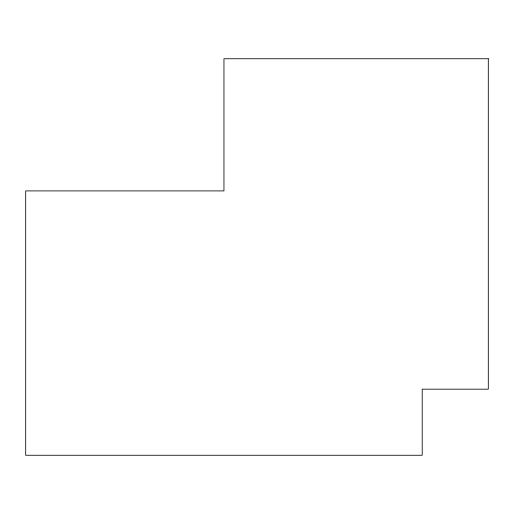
<?xml version="1.0" encoding="UTF-8"?>
<svg xmlns="http://www.w3.org/2000/svg" width="514" height="514" viewBox="0 0 514 514"><rect width="100%" height="100%" fill="white"/><g stroke="black" fill="none" stroke-linecap="round" stroke-linejoin="round"><path stroke-width="0.77" d="M488.3 58.744L223.956 58.744L223.956 190.912L25.7 190.912L25.7 455.256L422.212 455.256L422.212 389.169L488.3 389.169L488.3 58.744"/></g></svg>
